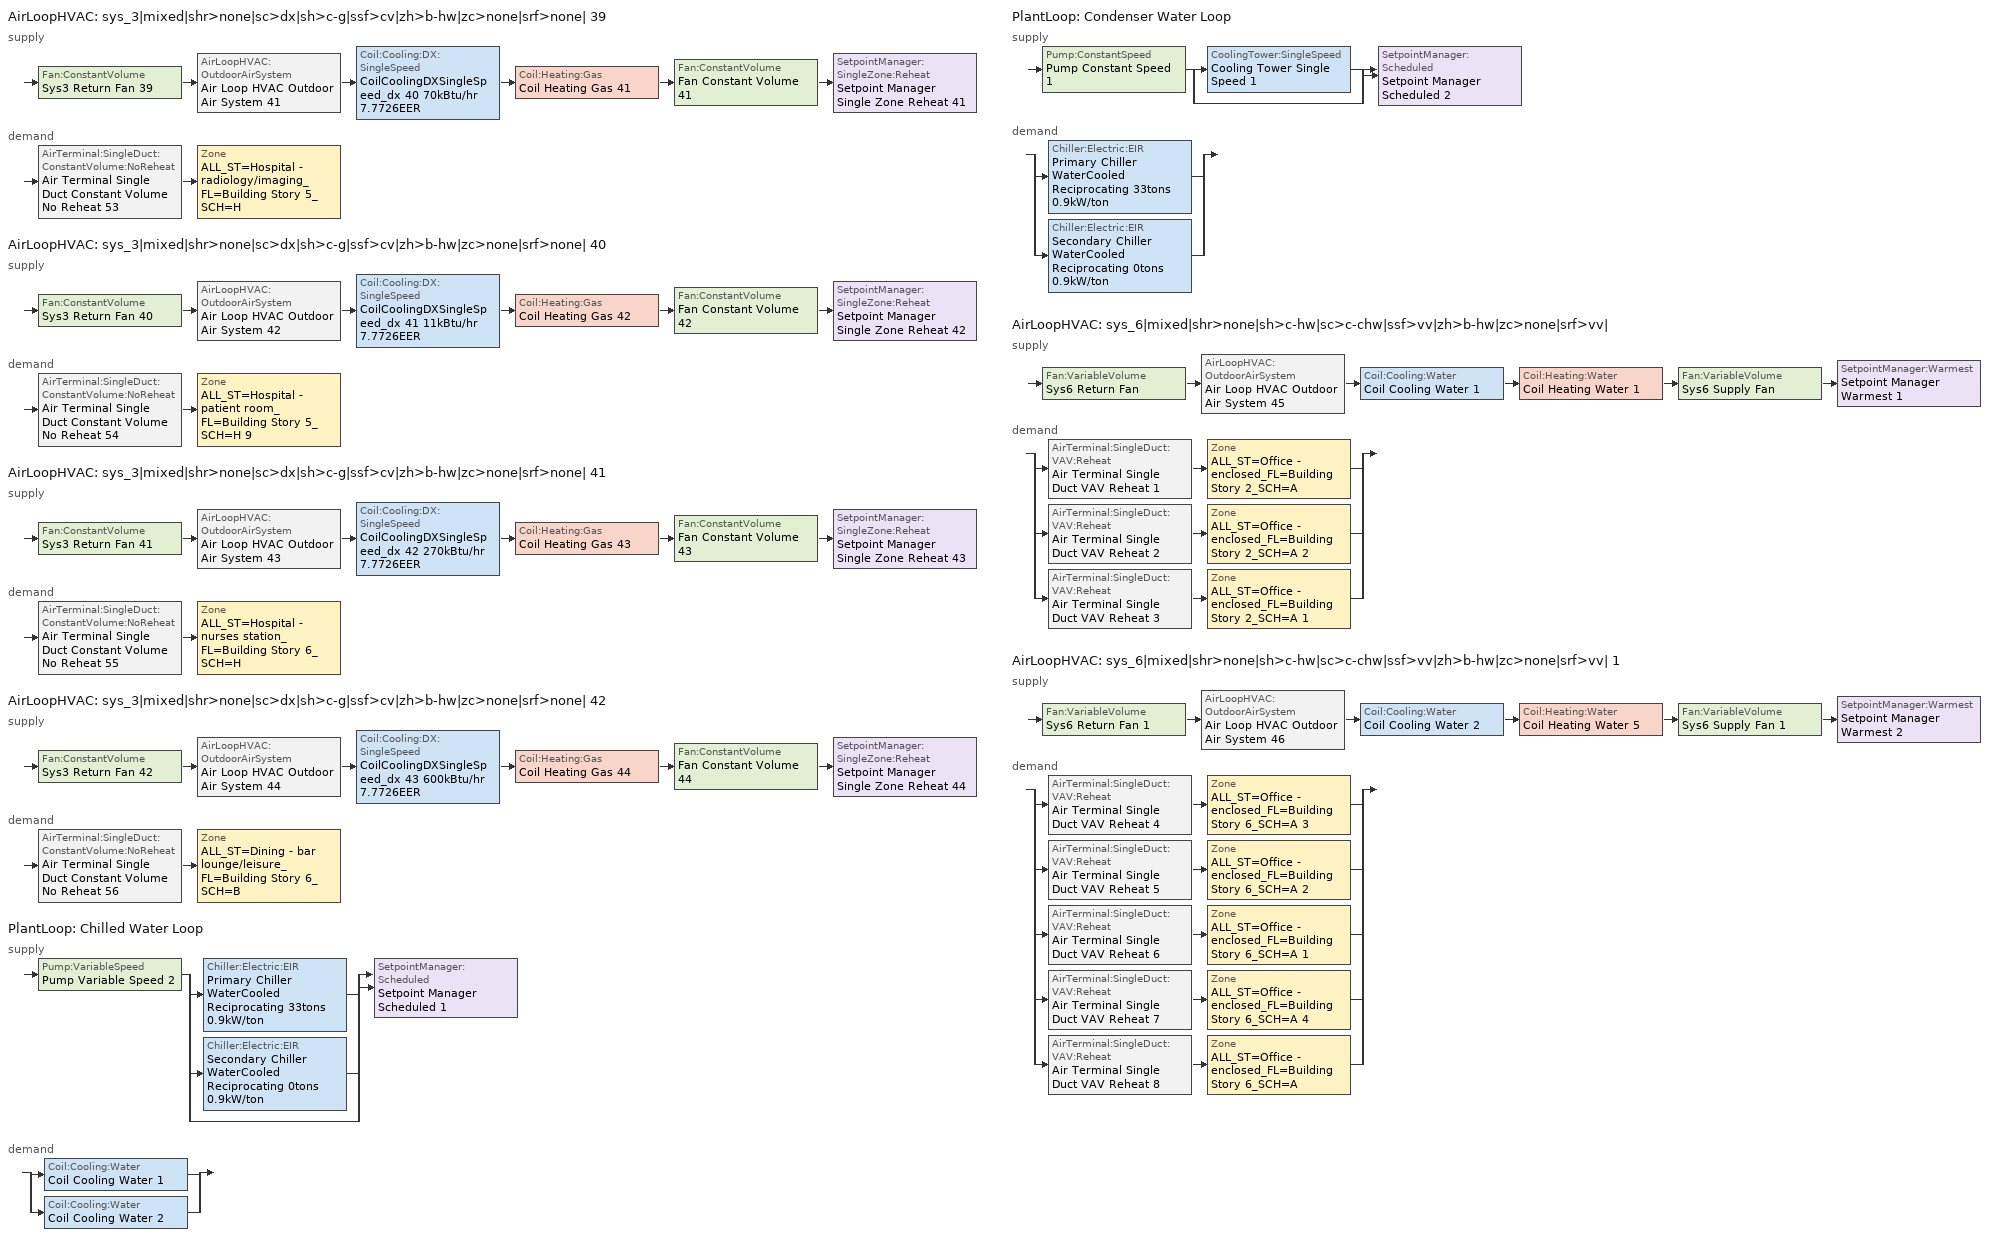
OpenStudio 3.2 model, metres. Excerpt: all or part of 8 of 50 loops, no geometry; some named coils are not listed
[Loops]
AirLoopHVAC 'sys_3|mixed|shr>none|sc>dx|sh>c-g|ssf>cv|zh>b-hw|zc>none|srf>none| 39'
 supply: Fan:ConstantVolume 'Sys3 Return Fan 39' > AirLoopHVAC:OutdoorAirSystem 'Air Loop HVAC Outdoor Air System 41' > Coil:Cooling:DX:SingleSpeed 'CoilCoolingDXSingleSpeed_dx 40 70kBtu/hr 7.7726EER' > Coil:Heating:Gas 'Coil Heating Gas 41' > Fan:ConstantVolume 'Fan Constant Volume 41' > SetpointManager:SingleZone:Reheat 'Setpoint Manager Single Zone Reheat 41'
 demand: AirTerminal:SingleDuct:ConstantVolume:NoReheat 'Air Terminal Single Duct Constant Volume No Reheat 53' > Zone 'ALL_ST=Hospital - radiology/imaging_FL=Building Story 5_SCH=H'
AirLoopHVAC 'sys_3|mixed|shr>none|sc>dx|sh>c-g|ssf>cv|zh>b-hw|zc>none|srf>none| 40'
 supply: Fan:ConstantVolume 'Sys3 Return Fan 40' > AirLoopHVAC:OutdoorAirSystem 'Air Loop HVAC Outdoor Air System 42' > Coil:Cooling:DX:SingleSpeed 'CoilCoolingDXSingleSpeed_dx 41 11kBtu/hr 7.7726EER' > Coil:Heating:Gas 'Coil Heating Gas 42' > Fan:ConstantVolume 'Fan Constant Volume 42' > SetpointManager:SingleZone:Reheat 'Setpoint Manager Single Zone Reheat 42'
 demand: AirTerminal:SingleDuct:ConstantVolume:NoReheat 'Air Terminal Single Duct Constant Volume No Reheat 54' > Zone 'ALL_ST=Hospital - patient room_FL=Building Story 5_SCH=H 9'
AirLoopHVAC 'sys_3|mixed|shr>none|sc>dx|sh>c-g|ssf>cv|zh>b-hw|zc>none|srf>none| 41'
 supply: Fan:ConstantVolume 'Sys3 Return Fan 41' > AirLoopHVAC:OutdoorAirSystem 'Air Loop HVAC Outdoor Air System 43' > Coil:Cooling:DX:SingleSpeed 'CoilCoolingDXSingleSpeed_dx 42 270kBtu/hr 7.7726EER' > Coil:Heating:Gas 'Coil Heating Gas 43' > Fan:ConstantVolume 'Fan Constant Volume 43' > SetpointManager:SingleZone:Reheat 'Setpoint Manager Single Zone Reheat 43'
 demand: AirTerminal:SingleDuct:ConstantVolume:NoReheat 'Air Terminal Single Duct Constant Volume No Reheat 55' > Zone 'ALL_ST=Hospital - nurses station_FL=Building Story 6_SCH=H'
AirLoopHVAC 'sys_3|mixed|shr>none|sc>dx|sh>c-g|ssf>cv|zh>b-hw|zc>none|srf>none| 42'
 supply: Fan:ConstantVolume 'Sys3 Return Fan 42' > AirLoopHVAC:OutdoorAirSystem 'Air Loop HVAC Outdoor Air System 44' > Coil:Cooling:DX:SingleSpeed 'CoilCoolingDXSingleSpeed_dx 43 600kBtu/hr 7.7726EER' > Coil:Heating:Gas 'Coil Heating Gas 44' > Fan:ConstantVolume 'Fan Constant Volume 44' > SetpointManager:SingleZone:Reheat 'Setpoint Manager Single Zone Reheat 44'
 demand: AirTerminal:SingleDuct:ConstantVolume:NoReheat 'Air Terminal Single Duct Constant Volume No Reheat 56' > Zone 'ALL_ST=Dining - bar lounge/leisure_FL=Building Story 6_SCH=B'
PlantLoop 'Chilled Water Loop'
 supply: Pump:VariableSpeed 'Pump Variable Speed 2' > split
  | Chiller:Electric:EIR 'Primary Chiller WaterCooled Reciprocating 33tons 0.9kW/ton'
  | Chiller:Electric:EIR 'Secondary Chiller WaterCooled Reciprocating 0tons 0.9kW/ton'
  | bypass
  join > SetpointManager:Scheduled 'Setpoint Manager Scheduled 1'
 demand: split
  | Coil:Cooling:Water 'Coil Cooling Water 1'
  | Coil:Cooling:Water 'Coil Cooling Water 2'
PlantLoop 'Condenser Water Loop'
 supply: Pump:ConstantSpeed 'Pump Constant Speed 1' > split
  | CoolingTower:SingleSpeed 'Cooling Tower Single Speed 1'
  | bypass
  join > SetpointManager:Scheduled 'Setpoint Manager Scheduled 2'
 demand: split
  | Chiller:Electric:EIR 'Primary Chiller WaterCooled Reciprocating 33tons 0.9kW/ton'
  | Chiller:Electric:EIR 'Secondary Chiller WaterCooled Reciprocating 0tons 0.9kW/ton'
AirLoopHVAC 'sys_6|mixed|shr>none|sh>c-hw|sc>c-chw|ssf>vv|zh>b-hw|zc>none|srf>vv|'
 supply: Fan:VariableVolume 'Sys6 Return Fan' > AirLoopHVAC:OutdoorAirSystem 'Air Loop HVAC Outdoor Air System 45' > Coil:Cooling:Water 'Coil Cooling Water 1' > Coil:Heating:Water 'Coil Heating Water 1' > Fan:VariableVolume 'Sys6 Supply Fan' > SetpointManager:Warmest 'Setpoint Manager Warmest 1'
 demand: split
  | AirTerminal:SingleDuct:VAV:Reheat 'Air Terminal Single Duct VAV Reheat 1' > Zone 'ALL_ST=Office - enclosed_FL=Building Story 2_SCH=A'
  | AirTerminal:SingleDuct:VAV:Reheat 'Air Terminal Single Duct VAV Reheat 2' > Zone 'ALL_ST=Office - enclosed_FL=Building Story 2_SCH=A 2'
  | AirTerminal:SingleDuct:VAV:Reheat 'Air Terminal Single Duct VAV Reheat 3' > Zone 'ALL_ST=Office - enclosed_FL=Building Story 2_SCH=A 1'
AirLoopHVAC 'sys_6|mixed|shr>none|sh>c-hw|sc>c-chw|ssf>vv|zh>b-hw|zc>none|srf>vv| 1'
 supply: Fan:VariableVolume 'Sys6 Return Fan 1' > AirLoopHVAC:OutdoorAirSystem 'Air Loop HVAC Outdoor Air System 46' > Coil:Cooling:Water 'Coil Cooling Water 2' > Coil:Heating:Water 'Coil Heating Water 5' > Fan:VariableVolume 'Sys6 Supply Fan 1' > SetpointManager:Warmest 'Setpoint Manager Warmest 2'
 demand: split
  | AirTerminal:SingleDuct:VAV:Reheat 'Air Terminal Single Duct VAV Reheat 4' > Zone 'ALL_ST=Office - enclosed_FL=Building Story 6_SCH=A 3'
  | AirTerminal:SingleDuct:VAV:Reheat 'Air Terminal Single Duct VAV Reheat 5' > Zone 'ALL_ST=Office - enclosed_FL=Building Story 6_SCH=A 2'
  | AirTerminal:SingleDuct:VAV:Reheat 'Air Terminal Single Duct VAV Reheat 6' > Zone 'ALL_ST=Office - enclosed_FL=Building Story 6_SCH=A 1'
  | AirTerminal:SingleDuct:VAV:Reheat 'Air Terminal Single Duct VAV Reheat 7' > Zone 'ALL_ST=Office - enclosed_FL=Building Story 6_SCH=A 4'
  | AirTerminal:SingleDuct:VAV:Reheat 'Air Terminal Single Duct VAV Reheat 8' > Zone 'ALL_ST=Office - enclosed_FL=Building Story 6_SCH=A'
[Sizing:Zone] Zone Cooling Design Supply Air Temperature Input Method=TemperatureDifference; Zone Cooling Design Supply Air Temperature {C}=14; Zone Cooling Design Supply Air Temperature Difference {deltaC}=11; Zone Heating Design Supply Air Temperature Input Method=TemperatureDifference; Zone Heating Design Supply Air Temperature {C}=40; Zone Heating Design Supply Air Temperature Difference {deltaC}=21; Zone Cooling Design Supply Air Humidity Ratio {kg-H2O/kg-air}=0.0085; Zone Heating Design Supply Air Humidity Ratio {kg-H2O/kg-air}=0.008; Zone Heating Sizing Factor=1.3; Zone Cooling Sizing Factor=1.1; Cooling Design Air Flow Method=DesignDay; Heating Design Air Flow Method=DesignDay; Account for Dedicated Outdoor Air System=No; Dedicated Outdoor Air System Control Strategy=NeutralSupplyAir; Dedicated Outdoor Air Low Setpoint Temperature for Design {C}=autosize; Dedicated Outdoor Air High Setpoint Temperature for Design {C}=autosize
ALL_ST=Office - enclosed_FL=Building Story 6_SCH=A; ALL_ST=Office - enclosed_FL=Building Story 6_SCH=A 1; ALL_ST=Office - enclosed_FL=Building Story 6_SCH=A 2; ALL_ST=Office - enclosed_FL=Building Story 6_SCH=A 3; ALL_ST=Office - enclosed_FL=Building Story 2_SCH=A; ALL_ST=Office - enclosed_FL=Building Story 2_SCH=A 1; ALL_ST=Office - enclosed_FL=Building Story 2_SCH=A 2; ALL_ST=Hospital - radiology/imaging_FL=Building Story 5_SCH=H; ALL_ST=Hospital - patient room_FL=Building Story 5_SCH=H 9; ALL_ST=Hospital - nurses station_FL=Building Story 6_SCH=H; ALL_ST=Dining - bar lounge/leisure_FL=Building Story 6_SCH=B; ALL_ST=Office - enclosed_FL=Building Story 6_SCH=A 4
[Zone equipment]
ALL_ST=Office - enclosed_FL=Building Story 6_SCH=A: Air Terminal Single Duct VAV Reheat 8, Zone HVAC Baseboard Convective Water 64
ALL_ST=Office - enclosed_FL=Building Story 6_SCH=A 1: Air Terminal Single Duct VAV Reheat 6, Zone HVAC Baseboard Convective Water 62
ALL_ST=Office - enclosed_FL=Building Story 6_SCH=A 2: Air Terminal Single Duct VAV Reheat 5, Zone HVAC Baseboard Convective Water 61
ALL_ST=Office - enclosed_FL=Building Story 6_SCH=A 3: Air Terminal Single Duct VAV Reheat 4, Zone HVAC Baseboard Convective Water 60
ALL_ST=Office - enclosed_FL=Building Story 2_SCH=A: Air Terminal Single Duct VAV Reheat 1, Zone HVAC Baseboard Convective Water 57
ALL_ST=Office - enclosed_FL=Building Story 2_SCH=A 1: Air Terminal Single Duct VAV Reheat 3, Zone HVAC Baseboard Convective Water 59
ALL_ST=Office - enclosed_FL=Building Story 2_SCH=A 2: Air Terminal Single Duct VAV Reheat 2, Zone HVAC Baseboard Convective Water 58
ALL_ST=Hospital - radiology/imaging_FL=Building Story 5_SCH=H: Air Terminal Single Duct Constant Volume No Reheat 53, Zone HVAC Baseboard Convective Water 53
ALL_ST=Hospital - patient room_FL=Building Story 5_SCH=H 9: Air Terminal Single Duct Constant Volume No Reheat 54, Zone HVAC Baseboard Convective Water 54
ALL_ST=Hospital - nurses station_FL=Building Story 6_SCH=H: Air Terminal Single Duct Constant Volume No Reheat 55, Zone HVAC Baseboard Convective Water 55
ALL_ST=Dining - bar lounge/leisure_FL=Building Story 6_SCH=B: Air Terminal Single Duct Constant Volume No Reheat 56, Zone HVAC Baseboard Convective Water 56
ALL_ST=Office - enclosed_FL=Building Story 6_SCH=A 4: Air Terminal Single Duct VAV Reheat 7, Zone HVAC Baseboard Convective Water 63
[PlantLoop] Glycol Concentration=0; Plant Loop Volume {m3}=Autocalculate; Load Distribution Scheme=Optimal
Chilled Water Loop; Condenser Water Loop
[Sizing:Plant] Loop Design Temperature Difference {deltaC}=6; Sizing Option=NonCoincident; Zone Timesteps in Averaging Window=1; Coincident Sizing Factor Mode=None
Name | Loop Type | Design Loop Exit Temperature {C}
Chilled Water Loop | Cooling | 7
Condenser Water Loop | Condenser | 29
[Pump:VariableSpeed]
Pump Variable Speed 2: Motor Efficiency=0.865; Pump Control Type=Intermittent; Skin Loss Radiative Fraction=0.5; Design Power Sizing Method=PowerPerFlowPerPressure; Design Electric Power per Unit Flow Rate {W/(m3/s)}=348701.1; Design Shaft Power per Unit Flow Rate per Unit Head {W-s/m3-Pa}=1.28205; Design Minimum Flow Rate Fraction=0
[AirLoopHVAC] Design Supply Air Flow Rate {m3/s}=autosize; Design Return Air Flow Fraction of Supply Air Flow=1
Name | Availability Schedule
sys_3|mixed|shr>none|sc>dx|sh>c-g|ssf>cv|zh>b-hw|zc>none|srf>none| 39 | sys_3|mixed|shr>none|sc>dx|sh>c-g|ssf>cv|zh>b-hw|zc>none|srf>none| 39 Occ Sch
sys_3|mixed|shr>none|sc>dx|sh>c-g|ssf>cv|zh>b-hw|zc>none|srf>none| 40 | sys_3|mixed|shr>none|sc>dx|sh>c-g|ssf>cv|zh>b-hw|zc>none|srf>none| 40 Occ Sch
sys_3|mixed|shr>none|sc>dx|sh>c-g|ssf>cv|zh>b-hw|zc>none|srf>none| 41 | sys_3|mixed|shr>none|sc>dx|sh>c-g|ssf>cv|zh>b-hw|zc>none|srf>none| 41 Occ Sch
sys_3|mixed|shr>none|sc>dx|sh>c-g|ssf>cv|zh>b-hw|zc>none|srf>none| 42 | sys_3|mixed|shr>none|sc>dx|sh>c-g|ssf>cv|zh>b-hw|zc>none|srf>none| 42 Occ Sch
sys_6|mixed|shr>none|sh>c-hw|sc>c-chw|ssf>vv|zh>b-hw|zc>none|srf>vv| | sys_6|mixed|shr>none|sh>c-hw|sc>c-chw|ssf>vv|zh>b-hw|zc>none|srf>vv| Occ Sch
sys_6|mixed|shr>none|sh>c-hw|sc>c-chw|ssf>vv|zh>b-hw|zc>none|srf>vv| 1 | sys_6|mixed|shr>none|sh>c-hw|sc>c-chw|ssf>vv|zh>b-hw|zc>none|srf>vv| 1 Occ Sch
[Sizing:System] Type of Load to Size On=Sensible; Design Outdoor Air Flow Rate {m3/s}=Autosize; Preheat Design Temperature {C}=7; Preheat Design Humidity Ratio {kg-H2O/kg-Air}=0.008; Precool Design Humidity Ratio {kg-H2O/kg-Air}=0.008; Central Cooling Design Supply Air Temperature {C}=13; Sizing Option=NonCoincident; 100% Outdoor Air in Cooling=No; 100% Outdoor Air in Heating=No; Central Cooling Design Supply Air Humidity Ratio {kg-H2O/kg-Air}=0.0085; Central Heating Design Supply Air Humidity Ratio {kg-H2O/kg-Air}=0.008; Cooling Design Air Flow Method=DesignDay; Cooling Design Air Flow Rate {m3/s}=0; Heating Design Air Flow Method=DesignDay; Heating Design Air Flow Rate {m3/s}=0; System Outdoor Air Method=ZoneSum; Zone Maximum Outdoor Air Fraction=1; Cooling Supply Air Flow Rate Per Floor Area {m3/s-m2}=0.00996765; Cooling Fraction of Autosized Cooling Supply Air Flow Rate=1; Cooling Supply Air Flow Rate Per Unit Cooling Capacity {m3/s-W}=3.94755e-05; Heating Supply Air Flow Rate Per Floor Area {m3/s-m2}=0.00996765; Heating Fraction of Autosized Heating Supply Air Flow Rate=1; Heating Fraction of Autosized Cooling Supply Air Flow Rate=1; Heating Supply Air Flow Rate Per Unit Heating Capacity {m3/s-W}=3.15882e-05; Cooling Design Capacity Method=CoolingDesignCapacity; Cooling Design Capacity {W}=autosize; Cooling Design Capacity Per Floor Area {W/m2}=234.7; Fraction of Autosized Cooling Design Capacity=1; Heating Design Capacity Method=HeatingDesignCapacity; Heating Design Capacity {W}=autosize; Heating Design Capacity Per Floor Area {W/m2}=157; Fraction of Autosized Heating Design Capacity=1; Central Cooling Capacity Control Method=OnOff
Name | Central Heating Maximum System Air Flow Ratio | Precool Design Temperature {C} | Central Heating Design Supply Air Temperature {C}
sys_3|mixed|shr>none|sc>dx|sh>c-g|ssf>cv|zh>b-hw|zc>none|srf>none| 39; sys_3|mixed|shr>none|sc>dx|sh>c-g|ssf>cv|zh>b-hw|zc>none|srf>none| 40; sys_3|mixed|shr>none|sc>dx|sh>c-g|ssf>cv|zh>b-hw|zc>none|srf>none| 41; sys_3|mixed|shr>none|sc>dx|sh>c-g|ssf>cv|zh>b-hw|zc>none|srf>none| 42 | 1 | 13 | 43
sys_6|mixed|shr>none|sh>c-hw|sc>c-chw|ssf>vv|zh>b-hw|zc>none|srf>vv|; sys_6|mixed|shr>none|sh>c-hw|sc>c-chw|ssf>vv|zh>b-hw|zc>none|srf>vv| 1 | 0.3 | 12.8 | 20
[Fan:ConstantVolume] Availability Schedule=Always On Discrete; Maximum Flow Rate {m3/s}=AutoSize
Name | Fan Total Efficiency | Pressure Rise {Pa} | Motor Efficiency
Fan Constant Volume 41; Fan Constant Volume 42; Fan Constant Volume 43; Fan Constant Volume 44 | 0.39975 | 640 | 0.615
Sys3 Return Fan 39; Sys3 Return Fan 40; Sys3 Return Fan 41; Sys3 Return Fan 42 | 0.25 | 150 | 0.385
[Coil:Heating:Gas] Availability Schedule=Always On Discrete; Gas Burner Efficiency=0.8; Nominal Capacity {W}=AutoSize; Parasitic Electric Load {W}=0; Part Load Fraction Correlation Curve=FURNACE-EFFPLR-NECB2011; Parasitic Gas Load {W}=0
Coil Heating Gas 41; Coil Heating Gas 42; Coil Heating Gas 43; Coil Heating Gas 44
[Coil:Cooling:DX:SingleSpeed] Availability Schedule=Always On Discrete; Rated Total Cooling Capacity {W}=autosize; Rated Sensible Heat Ratio=autosize; Rated COP {W/W}=2.72426; Rated Air Flow Rate {m3/s}=autosize; Rated Evaporator Fan Power Per Volume Flow Rate {W/(m3/s)}=773.3; Total Cooling Capacity Function of Temperature Curve=DXCOOL-NECB2011-REF-CAPFT; Total Cooling Capacity Function of Flow Fraction Curve=DXCOOL-NECB2011-REF-CAPFFLOW; Energy Input Ratio Function of Temperature Curve=DXCOOL-NECB2011-REF-COOLEIRFT; Energy Input Ratio Function of Flow Fraction Curve=DXCOOL-NECB2011-REF-COOLEIRFFLOW; Part Load Fraction Correlation Curve=DXCOOL-NECB2011-REF-COOLPLFFPLR; Minimum Outdoor Dry-Bulb Temperature for Compressor Operation {C}=-25; Condenser Type=AirCooled; Evaporative Condenser Effectiveness=0; Evaporative Condenser Air Flow Rate {m3/s}=Autosize; Evaporative Condenser Pump Rated Power Consumption {W}=Autosize; Crankcase Heater Capacity {W}=0; Maximum Outdoor Dry-Bulb Temperature for Crankcase Heater Operation {C}=0; Basin Heater Capacity {W/K}=0; Basin Heater Setpoint Temperature {C}=10
CoilCoolingDXSingleSpeed_dx 40 70kBtu/hr 7.7726EER; CoilCoolingDXSingleSpeed_dx 41 11kBtu/hr 7.7726EER; CoilCoolingDXSingleSpeed_dx 42 270kBtu/hr 7.7726EER; CoilCoolingDXSingleSpeed_dx 43 600kBtu/hr 7.7726EER
[Controller:OutdoorAir] Minimum Outdoor Air Flow Rate {m3/s}=autosize; Maximum Outdoor Air Flow Rate {m3/s}=Autosize; Economizer Control Action Type=ModulateFlow; Lockout Type=NoLockout; Minimum Limit Type=FixedMinimum; High Humidity Control=No; Heat Recovery Bypass Control Type=BypassWhenWithinEconomizerLimits
Name | Economizer Control Type | Minimum Outdoor Air Schedule | Controller Mechanical Ventilation | Economizer Maximum Limit Dry-Bulb Temperature {C} | Economizer Maximum Limit Enthalpy {J/kg} | Economizer Minimum Limit Dry-Bulb Temperature {C}
Controller Outdoor Air 41 | DifferentialEnthalpy | sys_3|mixed|shr>none|sc>dx|sh>c-g|ssf>cv|zh>b-hw|zc>none|srf>none| 39 Occ Sch | Controller Mechanical Ventilation 41
Controller Outdoor Air 42 | NoEconomizer | sys_3|mixed|shr>none|sc>dx|sh>c-g|ssf>cv|zh>b-hw|zc>none|srf>none| 40 Occ Sch | Controller Mechanical Ventilation 42 | 28 | 64000 | -100
Controller Outdoor Air 43 | DifferentialEnthalpy | sys_3|mixed|shr>none|sc>dx|sh>c-g|ssf>cv|zh>b-hw|zc>none|srf>none| 41 Occ Sch | Controller Mechanical Ventilation 43
Controller Outdoor Air 44 | DifferentialEnthalpy | sys_3|mixed|shr>none|sc>dx|sh>c-g|ssf>cv|zh>b-hw|zc>none|srf>none| 42 Occ Sch | Controller Mechanical Ventilation 44
Controller Outdoor Air 45 | DifferentialEnthalpy | sys_6|mixed|shr>none|sh>c-hw|sc>c-chw|ssf>vv|zh>b-hw|zc>none|srf>vv| Occ Sch | Controller Mechanical Ventilation 45
Controller Outdoor Air 46 | DifferentialEnthalpy | sys_6|mixed|shr>none|sh>c-hw|sc>c-chw|ssf>vv|zh>b-hw|zc>none|srf>vv| 1 Occ Sch | Controller Mechanical Ventilation 46
[Controller:MechanicalVentilation] Availability Schedule=Always On Discrete; System Outdoor Air Method=ZoneSum
Controller Mechanical Ventilation 41; Controller Mechanical Ventilation 42; Controller Mechanical Ventilation 43; Controller Mechanical Ventilation 44; Controller Mechanical Ventilation 45; Controller Mechanical Ventilation 46
[AirLoopHVAC:OutdoorAirSystem]
Name | Controller
Air Loop HVAC Outdoor Air System 41 | Controller Outdoor Air 41
Air Loop HVAC Outdoor Air System 42 | Controller Outdoor Air 42
Air Loop HVAC Outdoor Air System 43 | Controller Outdoor Air 43
Air Loop HVAC Outdoor Air System 44 | Controller Outdoor Air 44
Air Loop HVAC Outdoor Air System 45 | Controller Outdoor Air 45
Air Loop HVAC Outdoor Air System 46 | Controller Outdoor Air 46
[SetpointManager:SingleZone:Reheat] Minimum Supply Air Temperature {C}=13; Maximum Supply Air Temperature {C}=43
Name | Control Zone
Setpoint Manager Single Zone Reheat 41 | ALL_ST=Hospital - radiology/imaging_FL=Building Story 5_SCH=H
Setpoint Manager Single Zone Reheat 42 | ALL_ST=Hospital - patient room_FL=Building Story 5_SCH=H 9
Setpoint Manager Single Zone Reheat 43 | ALL_ST=Hospital - nurses station_FL=Building Story 6_SCH=H
Setpoint Manager Single Zone Reheat 44 | ALL_ST=Dining - bar lounge/leisure_FL=Building Story 6_SCH=B
[AirTerminal:SingleDuct:ConstantVolume:NoReheat] Availability Schedule=Always On Discrete; Maximum Air Flow Rate {m3/s}=AutoSize
Air Terminal Single Duct Constant Volume No Reheat 53; Air Terminal Single Duct Constant Volume No Reheat 54; Air Terminal Single Duct Constant Volume No Reheat 55; Air Terminal Single Duct Constant Volume No Reheat 56
[Chiller:Electric:EIR] Reference COP {W/W}=3.8; Reference Chilled Water Flow Rate {m3/s}=Autosize; Cooling Capacity Function of Temperature Curve=WaterCooled_Reciprocating_CAPFT_NECB2011; Electric Input to Cooling Output Ratio Function of Temperature Curve=WaterCooled_Reciprocating_EIRFT_NECB2011; Electric Input to Cooling Output Ratio Function of Part Load Ratio Curve=WaterCooled_Reciprocating_EIRFPLR_NECB2011; Minimum Part Load Ratio=0.25; Minimum Unloading Ratio=0.25; Condenser Type=WaterCooled; Chiller Flow Mode=LeavingSetpointModulated; Design Heat Recovery Water Flow Rate {m3/s}=Autosize; Sizing Factor=1; Basin Heater Capacity {W/K}=0; Basin Heater Setpoint Temperature {C}=10; Condenser Heat Recovery Relative Capacity Fraction=1
Name | Reference Capacity {W}
Primary Chiller WaterCooled Reciprocating 33tons 0.9kW/ton | 114977
Secondary Chiller WaterCooled Reciprocating 0tons 0.9kW/ton | 0.001
[SetpointManager:Scheduled] Control Variable=Temperature
Name | Schedule
Setpoint Manager Scheduled 1 | CHW Temp
Setpoint Manager Scheduled 2 | CW Temp
[Pump:ConstantSpeed]
Pump Constant Speed 1: Rated Flow Rate {m3/s}=autosize; Rated Pump Head {Pa}=179352; Rated Power Consumption {W}=autosize; Motor Efficiency=0.895; Fraction of Motor Inefficiencies to Fluid Stream=0; Pump Control Type=Intermittent; Design Power Sizing Method=PowerPerFlowPerPressure; Design Electric Power per Unit Flow Rate {W/(m3/s)}=348701.1; Design Shaft Power per Unit Flow Rate per Unit Head {W-s/m3-Pa}=1.28205
[CoolingTower:SingleSpeed]
Cooling Tower Single Speed 1: Design Water Flow Rate {m3/s}=autosize; Design Air Flow Rate {m3/s}=autosize; Fan Power at Design Air Flow Rate {W}=2178.52; U-Factor Times Area Value at Design Air Flow Rate {W/K}=autosize; Air Flow Rate in Free Convection Regime {m3/s}=autosize; U-Factor Times Area Value at Free Convection Air Flow Rate {W/K}=autosize; Performance Input Method=UFactorTimesAreaAndDesignWaterFlowRate; Free Convection Capacity {W}=0; Basin Heater Capacity {W/K}=0; Evaporation Loss Mode=LossFactor; Evaporation Loss Factor {percent/K}=0.2; Drift Loss Percent {percent}=0.008; Blowdown Calculation Mode=ConcentrationRatio; Blowdown Concentration Ratio=3; Capacity Control=FanCycling; Number of Cells=1; Cell Control=MinimalCell; Cell Minimum  Water Flow Rate Fraction=0.33; Cell Maximum Water Flow Rate Fraction=2.5; Sizing Factor=1; Free Convection Air Flow Rate Sizing Factor=0.1; Free Convection U-Factor Times Area Value Sizing Factor=0.1; Heat Rejection Capacity and Nominal Capacity Sizing Ratio=1.25; Free Convection Nominal Capacity Sizing Factor=0.1; Design Inlet Air Dry-Bulb Temperature {C}=35; Design Inlet Air Wet-Bulb Temperature {C}=24; Design Approach Temperature {deltaC}=5; Design Range Temperature {deltaC}=6
[Fan:VariableVolume] Availability Schedule=Always On Discrete; Maximum Flow Rate {m3/s}=Autosize; Fan Power Minimum Flow Rate Input Method=Fraction; Fan Power Minimum Flow Fraction=0.68; Fan Power Minimum Air Flow Rate {m3/s}=0; Motor In Airstream Fraction=1; Fan Power Coefficient 1=-2.4176; Fan Power Coefficient 2=9.5874; Fan Power Coefficient 3=-11.559; Fan Power Coefficient 4=5.4009; Fan Power Coefficient 5=0
Name | Fan Total Efficiency | Pressure Rise {Pa} | Motor Efficiency
Sys6 Supply Fan; Sys6 Supply Fan 1 | 0.549965 | 1000 | 0.8461
Sys6 Return Fan; Sys6 Return Fan 1 | 0.299975 | 250 | 0.4615
[Coil:Cooling:Water] Availability Schedule=Always On Discrete
Coil Cooling Water 1; Coil Cooling Water 2
[Controller:WaterCoil] Action=Reverse; Minimum Actuated Flow {m3/s}=0
Name | Water Coil
Controller Water Coil 2 | Coil Cooling Water 1
Controller Water Coil 7 | Coil Cooling Water 2
[SetpointManager:Warmest] Control Variable=Temperature; Minimum Setpoint Temperature {C}=13; Maximum Setpoint Temperature {C}=43; Strategy=MaximumTemperature
Setpoint Manager Warmest 1; Setpoint Manager Warmest 2
[AirTerminal:SingleDuct:VAV:Reheat] Availability Schedule=Always On Discrete; Maximum Air Flow Rate {m3/s}=AutoSize; Zone Minimum Air Flow Input Method=Constant; Constant Minimum Air Flow Fraction=0.3; Maximum Hot Water or Steam Flow Rate {m3/s}=AutoSize; Minimum Hot Water or Steam Flow Rate {m3/s}=0; Convergence Tolerance=0.001; Damper Heating Action=Normal; Maximum Flow per Zone Floor Area During Reheat {m3/s-m2}=AutoSize; Maximum Flow Fraction During Reheat=0.5; Maximum Reheat Air Temperature {C}=43; Control For Outdoor Air=No
Name | Fixed Minimum Air Flow Rate {m3/s} | Reheat Coil
Air Terminal Single Duct VAV Reheat 1 | 2.94962 | Coil Heating Water 2
Air Terminal Single Duct VAV Reheat 2 | 0.111484 | Coil Heating Water 3
Air Terminal Single Duct VAV Reheat 3 | 0.0279212 | Coil Heating Water 4
Air Terminal Single Duct VAV Reheat 4 | 0.139391 | Coil Heating Water 6
Air Terminal Single Duct VAV Reheat 5 | 0.557272 | Coil Heating Water 7
Air Terminal Single Duct VAV Reheat 6 | 0.139464 | Coil Heating Water 8
Air Terminal Single Duct VAV Reheat 7 | 0.139355 | Coil Heating Water 9
Air Terminal Single Duct VAV Reheat 8 | 0.167225 | Coil Heating Water 10
[Schedule:Ruleset]
Name | Default Day Schedule | Summer Design Day Schedule | Winter Design Day Schedule
CHW Temp | Schedule Day 3
CW Temp | Schedule Day 4
sys_3|mixed|shr>none|sc>dx|sh>c-g|ssf>cv|zh>b-hw|zc>none|srf>none| 39 Occ Sch | sys_3|mixed|shr>none|sc>dx|sh>c-g|ssf>cv|zh>b-hw|zc>none|srf>none| 39 Occ Sch Default | sys_3|mixed|shr>none|sc>dx|sh>c-g|ssf>cv|zh>b-hw|zc>none|srf>none| 39 Occ Sch Summer Design Day | sys_3|mixed|shr>none|sc>dx|sh>c-g|ssf>cv|zh>b-hw|zc>none|srf>none| 39 Occ Sch Winter Design Day
sys_3|mixed|shr>none|sc>dx|sh>c-g|ssf>cv|zh>b-hw|zc>none|srf>none| 40 Occ Sch | sys_3|mixed|shr>none|sc>dx|sh>c-g|ssf>cv|zh>b-hw|zc>none|srf>none| 40 Occ Sch Default | sys_3|mixed|shr>none|sc>dx|sh>c-g|ssf>cv|zh>b-hw|zc>none|srf>none| 40 Occ Sch Summer Design Day | sys_3|mixed|shr>none|sc>dx|sh>c-g|ssf>cv|zh>b-hw|zc>none|srf>none| 40 Occ Sch Winter Design Day
sys_3|mixed|shr>none|sc>dx|sh>c-g|ssf>cv|zh>b-hw|zc>none|srf>none| 41 Occ Sch | sys_3|mixed|shr>none|sc>dx|sh>c-g|ssf>cv|zh>b-hw|zc>none|srf>none| 41 Occ Sch Default | sys_3|mixed|shr>none|sc>dx|sh>c-g|ssf>cv|zh>b-hw|zc>none|srf>none| 41 Occ Sch Summer Design Day | sys_3|mixed|shr>none|sc>dx|sh>c-g|ssf>cv|zh>b-hw|zc>none|srf>none| 41 Occ Sch Winter Design Day
sys_3|mixed|shr>none|sc>dx|sh>c-g|ssf>cv|zh>b-hw|zc>none|srf>none| 42 Occ Sch | sys_3|mixed|shr>none|sc>dx|sh>c-g|ssf>cv|zh>b-hw|zc>none|srf>none| 42 Occ Sch Default | sys_3|mixed|shr>none|sc>dx|sh>c-g|ssf>cv|zh>b-hw|zc>none|srf>none| 42 Occ Sch Summer Design Day | sys_3|mixed|shr>none|sc>dx|sh>c-g|ssf>cv|zh>b-hw|zc>none|srf>none| 42 Occ Sch Winter Design Day
sys_6|mixed|shr>none|sh>c-hw|sc>c-chw|ssf>vv|zh>b-hw|zc>none|srf>vv| Occ Sch | sys_6|mixed|shr>none|sh>c-hw|sc>c-chw|ssf>vv|zh>b-hw|zc>none|srf>vv| Occ Sch Default | sys_6|mixed|shr>none|sh>c-hw|sc>c-chw|ssf>vv|zh>b-hw|zc>none|srf>vv| Occ Sch Summer Design Day | sys_6|mixed|shr>none|sh>c-hw|sc>c-chw|ssf>vv|zh>b-hw|zc>none|srf>vv| Occ Sch Winter Design Day
sys_6|mixed|shr>none|sh>c-hw|sc>c-chw|ssf>vv|zh>b-hw|zc>none|srf>vv| 1 Occ Sch | sys_6|mixed|shr>none|sh>c-hw|sc>c-chw|ssf>vv|zh>b-hw|zc>none|srf>vv| 1 Occ Sch Default | sys_6|mixed|shr>none|sh>c-hw|sc>c-chw|ssf>vv|zh>b-hw|zc>none|srf>vv| 1 Occ Sch Summer Design Day | sys_6|mixed|shr>none|sh>c-hw|sc>c-chw|ssf>vv|zh>b-hw|zc>none|srf>vv| 1 Occ Sch Winter Design Day
[Schedule:Day]
Schedule Day 3; wkdCHW Temp 1; satCHW Temp 1; sunCHW Temp 1: 1, 0, 7, 2, 0, 7, 3, 0, 7, 4, 0, 7, 5, 0, 7, 6, 0, 7, 7, 0, 7, 8, 0, 7, 9, 0, 7, 10, 0, 7, 11, 0, 7, 12, 0, 7, 13, 0, 7, 14, 0, 7, 15, 0, 7, 16, 0, 7, 17, 0, 7, 18, 0, 7, 19, 0, 7, 20, 0, 7, 21, 0, 7, 22, 0, 7, 23, 0, 7, 24, 0, 7
Schedule Day 4; wkdCW Temp 1; satCW Temp 1; sunCW Temp 1: 1, 0, 29, 2, 0, 29, 3, 0, 29, 4, 0, 29, 5, 0, 29, 6, 0, 29, 7, 0, 29, 8, 0, 29, 9, 0, 29, 10, 0, 29, 11, 0, 29, 12, 0, 29, 13, 0, 29, 14, 0, 29, 15, 0, 29, 16, 0, 29, 17, 0, 29, 18, 0, 29, 19, 0, 29, 20, 0, 29, 21, 0, 29, 22, 0, 29, 23, 0, 29, 24, 0, 29
sys_3|mixed|shr>none|sc>dx|sh>c-g|ssf>cv|zh>b-hw|zc>none|srf>none| 39 Occ Sch Default; sys_3|mixed|shr>none|sc>dx|sh>c-g|ssf>cv|zh>b-hw|zc>none|srf>none| 39 Occ Sch Winter Design Day; sys_3|mixed|shr>none|sc>dx|sh>c-g|ssf>cv|zh>b-hw|zc>none|srf>none| 39 Occ Sch Summer Design Day; sys_3|mixed|shr>none|sc>dx|sh>c-g|ssf>cv|zh>b-hw|zc>none|srf>none| 40 Occ Sch Default; sys_3|mixed|shr>none|sc>dx|sh>c-g|ssf>cv|zh>b-hw|zc>none|srf>none| 40 Occ Sch Winter Design Day; sys_3|mixed|shr>none|sc>dx|sh>c-g|ssf>cv|zh>b-hw|zc>none|srf>none| 40 Occ Sch Summer Design Day; sys_3|mixed|shr>none|sc>dx|sh>c-g|ssf>cv|zh>b-hw|zc>none|srf>none| 41 Occ Sch Default; sys_3|mixed|shr>none|sc>dx|sh>c-g|ssf>cv|zh>b-hw|zc>none|srf>none| 41 Occ Sch Winter Design Day; sys_3|mixed|shr>none|sc>dx|sh>c-g|ssf>cv|zh>b-hw|zc>none|srf>none| 41 Occ Sch Summer Design Day; sys_3|mixed|shr>none|sc>dx|sh>c-g|ssf>cv|zh>b-hw|zc>none|srf>none| 42 Occ Sch Winter Design Day; sys_3|mixed|shr>none|sc>dx|sh>c-g|ssf>cv|zh>b-hw|zc>none|srf>none| 42 Occ Sch Summer Design Day; sys_6|mixed|shr>none|sh>c-hw|sc>c-chw|ssf>vv|zh>b-hw|zc>none|srf>vv| Occ Sch Winter Design Day; sys_6|mixed|shr>none|sh>c-hw|sc>c-chw|ssf>vv|zh>b-hw|zc>none|srf>vv| Occ Sch Summer Design Day; sys_6|mixed|shr>none|sh>c-hw|sc>c-chw|ssf>vv|zh>b-hw|zc>none|srf>vv| 1 Occ Sch Winter Design Day; sys_6|mixed|shr>none|sh>c-hw|sc>c-chw|ssf>vv|zh>b-hw|zc>none|srf>vv| 1 Occ Sch Summer Design Day: 24, 0, 1
sys_3|mixed|shr>none|sc>dx|sh>c-g|ssf>cv|zh>b-hw|zc>none|srf>none| 42 Occ Sch Default: 1, 0, 1, 10, 0, 0, 24, 0, 1
sys_3|mixed|shr>none|sc>dx|sh>c-g|ssf>cv|zh>b-hw|zc>none|srf>none| 42 Occ Sch Saturday: 2, 0, 1, 10, 0, 0, 24, 0, 1
sys_3|mixed|shr>none|sc>dx|sh>c-g|ssf>cv|zh>b-hw|zc>none|srf>none| 42 Occ Sch Sunday: 1, 0, 0, 2, 0, 1, 11, 0, 0, 23, 0, 1, 24, 0, 0
sys_6|mixed|shr>none|sh>c-hw|sc>c-chw|ssf>vv|zh>b-hw|zc>none|srf>vv| Occ Sch Default; sys_6|mixed|shr>none|sh>c-hw|sc>c-chw|ssf>vv|zh>b-hw|zc>none|srf>vv| 1 Occ Sch Default: 8, 0, 0, 19, 0, 1, 24, 0, 0
sys_6|mixed|shr>none|sh>c-hw|sc>c-chw|ssf>vv|zh>b-hw|zc>none|srf>vv| Occ Sch Sunday; sys_6|mixed|shr>none|sh>c-hw|sc>c-chw|ssf>vv|zh>b-hw|zc>none|srf>vv| 1 Occ Sch Sunday: 24, 0, 0
[Schedule:Rule] Date Specification Type=DateRange; Start Month=1; Start Day=1; End Month=12; End Day=31
Name | Schedule Ruleset | Rule Order | Day Schedule | Apply Sunday | Apply Monday | Apply Tuesday | Apply Wednesday | Apply Thursday | Apply Friday | Apply Saturday
wkdCHW Temp rule | CHW Temp | 2 | wkdCHW Temp 1 | No | Yes | Yes | Yes | Yes | Yes | No
satCHW Temprule | CHW Temp | 1 | satCHW Temp 1 | No | No | No | No | No | No | Yes
sunCHW Temprule | CHW Temp | 0 | sunCHW Temp 1 | Yes | No | No | No | No | No | No
wkdCW Temp rule | CW Temp | 2 | wkdCW Temp 1 | No | Yes | Yes | Yes | Yes | Yes | No
satCW Temprule | CW Temp | 1 | satCW Temp 1 | No | No | No | No | No | No | Yes
sunCW Temprule | CW Temp | 0 | sunCW Temp 1 | Yes | No | No | No | No | No | No
sys_3|mixed|shr>none|sc>dx|sh>c-g|ssf>cv|zh>b-hw|zc>none|srf>none| 42 Occ Sch Saturday Rule | sys_3|mixed|shr>none|sc>dx|sh>c-g|ssf>cv|zh>b-hw|zc>none|srf>none| 42 Occ Sch | 1 | sys_3|mixed|shr>none|sc>dx|sh>c-g|ssf>cv|zh>b-hw|zc>none|srf>none| 42 Occ Sch Saturday |  |  |  |  |  |  | Yes
sys_3|mixed|shr>none|sc>dx|sh>c-g|ssf>cv|zh>b-hw|zc>none|srf>none| 42 Occ Sch Sunday Rule | sys_3|mixed|shr>none|sc>dx|sh>c-g|ssf>cv|zh>b-hw|zc>none|srf>none| 42 Occ Sch | 0 | sys_3|mixed|shr>none|sc>dx|sh>c-g|ssf>cv|zh>b-hw|zc>none|srf>none| 42 Occ Sch Sunday | Yes
sys_6|mixed|shr>none|sh>c-hw|sc>c-chw|ssf>vv|zh>b-hw|zc>none|srf>vv| Occ Sch Sunday Rule | sys_6|mixed|shr>none|sh>c-hw|sc>c-chw|ssf>vv|zh>b-hw|zc>none|srf>vv| Occ Sch | 0 | sys_6|mixed|shr>none|sh>c-hw|sc>c-chw|ssf>vv|zh>b-hw|zc>none|srf>vv| Occ Sch Sunday | Yes |  |  |  |  |  | Yes
sys_6|mixed|shr>none|sh>c-hw|sc>c-chw|ssf>vv|zh>b-hw|zc>none|srf>vv| 1 Occ Sch Sunday Rule | sys_6|mixed|shr>none|sh>c-hw|sc>c-chw|ssf>vv|zh>b-hw|zc>none|srf>vv| 1 Occ Sch | 0 | sys_6|mixed|shr>none|sh>c-hw|sc>c-chw|ssf>vv|zh>b-hw|zc>none|srf>vv| 1 Occ Sch Sunday | Yes |  |  |  |  |  | Yes
[Schedule:Constant]
Always On Discrete: Value=1
[Curve:Biquadratic] Minimum Value of y=24
Name | Coefficient1 Constant | Coefficient2 x | Coefficient3 x**2 | Coefficient4 y | Coefficient5 y**2 | Coefficient6 x*y | Minimum Value of x | Maximum Value of x | Maximum Value of y
DXCOOL-NECB2011-REF-CAPFT | 0.867905 | 0.0142459 | 0.00055436 | -0.0075575 | 3.3e-05 | -0.0001918 | 13 | 24 | 46
DXCOOL-NECB2011-REF-COOLEIRFT | 0.114171 | 0.0281822 | -0.0004199 | 0.0214108 | 0.000161028 | -0.000679104 | 13 | 24 | 46
WaterCooled_Reciprocating_CAPFT_NECB2011 | 1.03031 | 0.0334698 | 0.00023639 | -0.00729587 | -2.3166e-05 | -0.000148943 | 5 | 10 | 35
WaterCooled_Reciprocating_EIRFT_NECB2011 | 0.499699 | -0.0130841 | 0.000266425 | 0.0165925 | 0.000185393 | -0.000375646 | 5 | 10 | 35
[Curve:Quadratic]
Name | Coefficient1 Constant | Coefficient2 x | Coefficient3 x**2 | Minimum Value of x | Maximum Value of x
DXCOOL-NECB2011-REF-CAPFFLOW | 0.8 | 0.2 | 0 | 0.5 | 1.5
DXCOOL-NECB2011-REF-COOLEIRFFLOW | 1.1552 | -0.1808 | 0.0256 | 0.5 | 1.5
WaterCooled_Reciprocating_EIRFPLR_NECB2011 | 0.081441 | 0.419271 | 0.499396 | 0 | 1
[Curve:Cubic] Maximum Value of x=1
Name | Coefficient1 Constant | Coefficient2 x | Coefficient3 x**2 | Coefficient4 x**3 | Minimum Value of x
DXCOOL-NECB2011-REF-COOLPLFFPLR | 0.0277 | 4.9151 | -8.184 | 4.2702 | 0.7
FURNACE-EFFPLR-NECB2011 | 0.722 | 0.8211 | -1.0396 | 0.5 | 0
